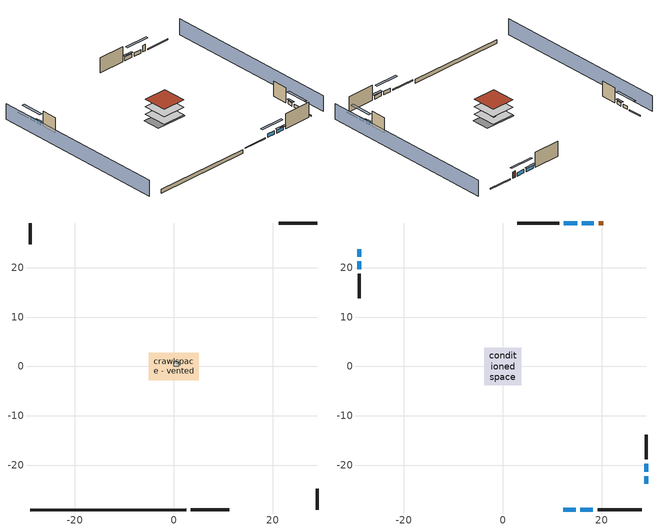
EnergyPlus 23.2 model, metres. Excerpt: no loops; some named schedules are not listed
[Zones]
central ac and furnace airloop ret air zone
 floor adiabatic (AdiabaticConst): 0,0 0,1 1,1 1,0 z0
 wall adiabatic (AdiabaticConst): 0,1 0,0 1,0 1,1 0,1 z0:1
 ceiling adiabatic (AdiabaticConst): 1,0 1,1 0,1 0,0 z1
crawlspace - vented
 floor foundation (Slab1 construction): -5.06,-2.82 -5.06,2.82 5.06,2.82 5.06,-2.82 z-0.91
 wall outside (RimJoist1 construction): 3.45,-29 11.25,-29 z0.3:0.61
 wall outside (RimJoist2 construction): -29,29 -29,24.67 z0.3:0.61
 wall outside (RimJoist3 construction): 29,29 21.2,29 z0.3:0.61
 wall outside (RimJoist4 construction): 29,-29 29,-24.67 z0.3:0.61
 wall foundation (FoundationWall1 construction): -29,-29 2.52,-29 z-0.91:0.3
conditioned space
 floor to crawlspace - vented (Floor1 construction): -3.78,-3.78 -3.78,3.78 3.78,3.78 3.78,-3.78 z0.3
 floor adiabatic (AdiabaticFloorConstruction): -3.78,-3.78 -3.78,3.78 3.78,3.78 3.78,-3.78 z2.74
 wall outside (AdiabaticWallConstruction 1): 20.27,29 19.35,29 z0.3:2.34
 wall outside (AdiabaticWallConstruction): 12.18,-29 14.74,-29 / 15.66,-29 18.22,-29 z0.3:1.46; -29,23.74 -29,22.15 / -29,21.23 -29,19.64 / 29,-23.74 29,-22.15 / 29,-21.23 29,-19.64 z0.3:1.34; 18.43,29 15.94,29 z0.3:1.43; 15.01,29 12.37,29 z0.3:1.49
 wall outside (Wall1 construction): 19.15,-29 28.07,-29 z0.3:5.18
 wall outside (Wall2 construction): -29,18.71 -29,13.76 z0.3:5.18
 wall outside (Wall3 construction): 11.44,29 2.91,29 z0.3:5.18
 wall outside (Wall4 construction): 29,-18.71 29,-13.76 z0.3:5.18
 window (WindowConstruction): 12.18,-29 14.74,-29 z0.3:1.46
 window (WindowConstruction 1): 15.67,-29 18.22,-29 z0.3:1.46
 window (WindowConstruction 2): -29,23.74 -29,22.16 z0.3:1.34
 window (WindowConstruction 3): -29,21.23 -29,19.64 z0.3:1.34
 window (WindowConstruction 4): 18.42,29 15.94,29 z0.3:1.43
 window (WindowConstruction 5): 15.01,29 12.37,29 z0.3:1.49
 window (WindowConstruction 6): 29,-23.74 29,-22.16 z0.3:1.34
 window (WindowConstruction 7): 29,-21.23 29,-19.64 z0.3:1.34
 door (Door): 20.27,29 19.35,29 z0.3:2.34
 ceiling adiabatic (AdiabaticFloorConstruction): 3.78,-3.78 3.78,3.78 -3.78,3.78 -3.78,-3.78 z2.74
 roof outside (Roof1 construction): -3.78,3.78 -3.78,-3.78 3.78,-3.78 3.78,3.78 z5.18
shading: -33.57,29 -33.57,-29 / 33.57,-29 33.57,29 z0:5.18; 17.48,-29 9.43,-29 9.43,-29.61 17.48,-29.61 z4.21; 18.53,-29 15.36,-29 15.36,-29.61 18.53,-29.61 z1.77; -29,19.41 -29,26.49 -29.61,26.49 -29.61,19.41 z4.08; -29,19.34 -29,21.53 -29.61,21.53 -29.61,19.34 z1.65; 13.19,29 21.17,29 21.17,29.61 13.19,29.61 z4.18; 12.07,29 15.31,29 15.31,29.61 12.07,29.61 z1.8; 29,-19.41 29,-26.49 29.61,-26.49 29.61,-19.41 z4.08; 29,-19.34 29,-21.53 29.61,-21.53 29.61,-19.34 z1.65
[Building]
Building 1: Terrain=Suburbs
[Site:Location]
Albuquerque Intl Arpt  Isis_NM_USA: Latitude {deg}=35.04; Longitude {deg}=-106.62; Time Zone {hr}=-7; Elevation {m}=1619
[Site:GroundTemperature:Shallow]
9.43794, 7.63651, 7.49224, 8.34711, 11.779, 15.1948, 18.1562, 20.0321, 20.1915, 18.6657, 15.7799, 12.4688
[Site:WaterMainsTemperature]
Calculation Method=Schedule; Temperature Schedule=mains temperature schedule
[Material] Roughness=Rough; Thermal Absorptance=0.9
Name | Thickness {m} | Conductivity {W/m-K} | Density {kg/m3} | Specific Heat {J/kg-K} | Solar Absorptance | Visible Absorptance
asphalt or fiberglass shingles | 0.00635 | 0.162714 | 1121.4 | 1465.45 | 0.85 | 0.85
concrete 8.0 in. | 0.2032 | 1.803125 | 2242.8 | 837.4 | 0.7 | 0.7
door material | 0.04445 | 0.0612267 | 512.64 | 1214.23 | 0.7 | 0.7
floor covering | 0.0127 | 0.0433444 | 54.468 | 1339.84 | 0.6 | 0.6
floor rigid ins; wall rigid ins | 0.512978 | 0.029427 | 32.04 | 1214.23 | 0.7 | 0.7
floor stud and cavity | 0.1397 | 0.923637 | 92.3553 | 1139.71 | 0.7 | 0.7
floor stud and cavity 1 | 0.1397 | 1.75129 | 37.0049 | 1207.88 | 0.7 | 0.7
furniture material conditioned space 1 | 0.1524 | 0.115458 | 640.8 | 1214.23 | 0.6 | 0.6
gypsum board | 0.0127 | 0.160291 | 801 | 837.4 | 0.6 | 0.6
osb sheathing 0.5 in. | 0.0127 | 0.115458 | 512.64 | 1214.23 | 0.7 | 0.7
osb sheathing 0.75 in. | 0.01905 | 0.115458 | 512.64 | 1214.23 | 0.7 | 0.7
rim joist stud and cavity | 0.0508 | 0.180225 | 50.32683 | 1063.81 | 0.6 | 0.6
roof rigid ins | 0.103632 | 0.029427 | 32.04 | 1214.23 | 0.7 | 0.7
roof stud and cavity | 0.2032 | 0.161866 | 78.34581 | 1123.46 | 0.7 | 0.7
soil 0.5 in. | 0.0127 | 2.4234 | 1842.3 | 418.7 | 0.7 | 0.7
stucco | 0.0254 | 0.649125 | 1281.6 | 879.27 | 0.5 | 0.5
wall stud and cavity | 0.1397 | 0.556315 | 139.0536 | 1170.24 | 0.7 | 0.7
wall stud and cavity 1 | 0.0889 | 0.380278 | 52.3479 | 1209.89 | 0.7 | 0.7
wall stud and cavity 2 | 0.0889 | 0.391764 | 83.0341 | 1211.67 | 0.7 | 0.7
wood siding; wood siding 1 | 0.0254 | 0.102417 | 544.68 | 1172.36 | 0.7 | 0.7
[Material:NoMass]
Adiabatic: Roughness=Rough; Thermal Resistance {m2-K/W}=176.1; Thermal Absorptance=0.9; Solar Absorptance=0.7; Visible Absorptance=0.7
[WindowMaterial:SimpleGlazingSystem]
WindowMaterial: U-Factor {W/m2-K}=2.78222; Solar Heat Gain Coefficient=0.56
[Construction]
AdiabaticConst: Adiabatic
AdiabaticFloorConstruction: floor stud and cavity 1, floor rigid ins, osb sheathing 0.75 in., floor covering
AdiabaticWallConstruction: wood siding, wall rigid ins, wall stud and cavity 1, gypsum board
AdiabaticWallConstruction 1: wood siding 1, wall rigid ins, wall stud and cavity 1, gypsum board
Door: door material
Floor1 construction: floor stud and cavity, osb sheathing 0.75 in., floor covering
FoundationWall1 construction: concrete 8.0 in.
furniture construction conditioned space 1: furniture material conditioned space 1
PartitionWallConstruction: gypsum board, wall stud and cavity 2, gypsum board
RimJoist1 construction; RimJoist2 construction; RimJoist3 construction; RimJoist4 construction: stucco, rim joist stud and cavity
Roof1 construction: asphalt or fiberglass shingles, roof rigid ins, osb sheathing 0.75 in., roof stud and cavity, gypsum board
Slab1 construction: soil 0.5 in.
Wall1 construction; Wall2 construction; Wall3 construction; Wall4 construction: stucco, osb sheathing 0.5 in., wall stud and cavity, gypsum board
WindowConstruction; WindowConstruction 1; WindowConstruction 2; WindowConstruction 3; WindowConstruction 4; WindowConstruction 5; WindowConstruction 6; WindowConstruction 7: WindowMaterial
[Zone] Multiplier=1
Name | Volume {m3} | Part of Total Floor Area
central ac and furnace airloop ret air zone | 1 | No
conditioned space | 278.185 | Yes
crawlspace - vented | 69.5462 | Yes
[Space]
Name | Zone | Space Type | Volume {m3}
central ac and furnace airloop ret air space | central ac and furnace airloop ret air zone | Plenum Space Type
conditioned space 1 | conditioned space |  | 278.185
crawlspace - vented 1 | crawlspace - vented |  | 69.5462
[SpaceList]
Plenum Space Type: central ac and furnace airloop ret air space
[OtherEquipment] Design Level Calculation Method=EquipmentLevel
Name | Fuel Type | Zone or ZoneList or Space or SpaceList | Schedule | Design Level {W} | Fraction Latent | Fraction Radiant | Fraction Lost
central_ac_and_furnace_airloop_0_RetCondToRP equip; central_ac_and_furnace_airloop_0_RetSensLkToRP equip | None | central ac and furnace airloop ret air space | Always On Discrete | 0 | 0 | 0 | 0
central_ac_and_furnace_airloop_0_RetLatLkToRP equip | None | central ac and furnace airloop ret air space | Always On Discrete | 0 | 1 | 0 | 0
central_ac_and_furnace_airloop_0_SupCondToLv equip; central_ac_and_furnace_airloop_0_SupSensLkToCond equip; mech vent house fan sensible load equip | None | conditioned space 1 | Always On Discrete | 0 | 0 | 0 | 0
central_ac_and_furnace_airloop_0_SupLatLkToCond equip; mech vent house fan latent load equip | None | conditioned space 1 | Always On Discrete | 0 | 1 | 0 | 0
cooking range 1 | NaturalGas | conditioned space 1 | cooking_range | 2188.44 | 0.161847 | 0.382892 | 0.2
water heater energy adjustment1 | NaturalGas | conditioned space 1 | Always On Discrete | 0.01 | 0 | 0 | 1
water latent | None | conditioned space 1 | hot_water_fixtures | 288.561 | 1 | 0 | 0
water sensible | None | conditioned space 1 | hot_water_fixtures | -284.389 | 0 | 0.6 | 0
central_ac_and_furnace_airloop_0_RetCondToDZ equip; central_ac_and_furnace_airloop_0_SupCondToDZ equip; central_ac_and_furnace_airloop_0_SupSensLkToDZ equip | None | crawlspace - vented 1 | Always On Discrete | 0 | 0 | 0 | 0
central_ac_and_furnace_airloop_0_SupLatLkToDZ equip | None | crawlspace - vented 1 | Always On Discrete | 0 | 1 | 0 | 0
[SurfaceProperty:IncidentSolarMultiplier] Incident Solar Multiplier=1; Incident Solar Multiplier Schedule=trans schedule winter=0.85 summer=0.7
Window1; Window2; Window3; Window4; Window5; Window6; Window7; Window8
[InternalMass] Zone or ZoneList=conditioned space; Space or SpaceList=conditioned space 1
Name | Construction | Surface Area {m2}
furniture mass conditioned space 1 | furniture construction conditioned space 1 | 45.634
partition wall mass | PartitionWallConstruction | 114.085
[Lights]
interior lighting: Zone or ZoneList or Space or SpaceList=conditioned space 1; Schedule=lighting_interior; Design Level Calculation Method=LightingLevel; Lighting Level {W}=261.039; Return Air Fraction=0; Fraction Radiant=0.6; Fraction Visible=0.2; Fraction Replaceable=1
[People]
occupants: Zone or ZoneList or Space or SpaceList=conditioned space 1; Number of People Schedule=occupants; Number of People Calculation Method=People; Number of People=2; Fraction Radiant=0.314171; Sensible Heat Fraction=0.56303; Activity Level Schedule=occupants activity schedule; Carbon Dioxide Generation Rate {m3/s-W}=3.82e-08; Enable ASHRAE 55 Comfort Warnings=No; Mean Radiant Temperature Calculation Type=ZoneAveraged
[ElectricEquipment] Zone or ZoneList or Space or SpaceList=conditioned space 1; Design Level Calculation Method=EquipmentLevel
Name | Schedule | Design Level {W} | Fraction Latent | Fraction Radiant | Fraction Lost
ceiling fan | ceiling_fan | 21.2494 | 0 | 0.558 | 0
clothes dryer | clothes_dryer | 3151.2 | 0.015 | 0.081 | 0.85
clothes washer | clothes_washer | 516.572 | 0.03 | 0.162 | 0.7
cooking range | cooking_range | 74.6726 | 0.161847 | 0.382892 | 0.2
freezer | freezer schedule | 47.9573 | 0 | 0.6 | 0
fridge | fridge schedule | 61.692 | 0 | 0.6 | 0
mech vent bath fan 0 | mech vent bath fan 0 schedule | 30 | 0 | 0 | 1
mech vent house fan | mech vent house fan schedule | 0 | 0 | 0 | 1
mech vent house fan cfis | mech vent house fan cfis schedule | 0 | 0 | 0 | 0
mech vent range fan 0 | mech vent range fan 0 schedule | 30 | 0 | 0 | 1
misc plug loads | plug_loads_other | 186.2 | 0.021 | 0.558 | 0.049
misc pool pump | misc pool pump schedule | 750.475 | 0 | 0 | 1
whole house fan | Always On Discrete | 0 | 0 | 0 | 1
[ZoneInfiltration:DesignFlowRate] Schedule=Always On Discrete
Name | Zone or ZoneList or Space or SpaceList | Design Flow Rate Calculation Method | Design Flow Rate {m3/s} | Air Changes per Hour {1/hr} | Constant Term Coefficient | Temperature Term Coefficient | Velocity Term Coefficient | Velocity Squared Term Coefficient
infil flow; natural vent flow; whole house fan flow | conditioned space 1 | Flow/Zone | 0
infil|crawlspace - vented 1 | crawlspace - vented 1 | AirChanges/Hour |  | 2.95355 | 1 | 0 | 0 | 0
[ZoneMixing] Schedule=Always On Continuous; Design Flow Rate Calculation Method=Flow/Zone; Design Flow Rate {m3/s}=0
Name | Zone or Space | Source Zone or Space
central_ac_and_furnace_airloop_0_ZoneMixDZToCond mix | conditioned space | crawlspace - vented
central_ac_and_furnace_airloop_0_ZoneMixCondToDZ mix | crawlspace - vented | conditioned space
[SurfaceProperty:ExposedFoundationPerimeter]
Slab1: Exposed Perimeter Calculation Method=TotalExposedPerimeter; Total Exposed Perimeter {m}=31.51632
[AirLoopHVAC:ReturnPlenum]
Air Loop HVAC Return Plenum 1: Zone=central ac and furnace airloop ret air zone
[Foundation:Kiva]
Foundation Kiva 1: Initial Indoor Air Temperature {C}=4.17164; Wall Height Above Grade {m}=0.3048; Wall Depth Below Slab {m}=0.2032
[Foundation:Kiva:Settings]
Soil Conductivity {W/m-K}=2.4234; Soil Density {kg/m3}=1842.3; Soil Specific Heat {J/kg-K}=418.7; Ground Solar Absorptivity=0.9; Ground Thermal Absorptivity=0.9; Ground Surface Roughness {m}=0.03; Far-Field Width {m}=40; Deep-Ground Boundary Condition=ZeroFlux; Deep-Ground Depth {m}=40; Minimum Cell Dimension {m}=0.2; Maximum Cell Growth Coefficient=3; Simulation Timestep=Timestep
[Exterior:Lights]
exterior lighting: Schedule=exterior lighting schedule; Design Level {W}=14.5895
[EnergyManagementSystem:Sensor] Output:Variable or Output:Meter Index Key=crawlspace - vented
Name | Output:Variable or Output:Meter
central_ac_and_furnace_airloop_0_DZ_T_s | Zone Air Temperature
central_ac_and_furnace_airloop_0_DZ_W_s | Zone Mean Air Humidity Ratio
[Schedule:Constant]
Name | Hourly Value
Always On Discrete; mech vent house fan schedule; mech vent house fan cfis schedule; Always On Continuous | 1
occupants activity schedule | 117.228
[Schedule:Week:Daily]
trans schedule winter=0.85 summer=0.7 Week Rule - Jan1-Apr29: trans schedule winter=0.85 summer=0.7 allday1, trans schedule winter=0.85 summer=0.7 allday1, trans schedule winter=0.85 summer=0.7 allday1, trans schedule winter=0.85 summer=0.7 allday1, trans schedule winter=0.85 summer=0.7 allday1, trans schedule winter=0.85 summer=0.7 allday1, trans schedule winter=0.85 summer=0.7 allday1, trans schedule winter=0.85 summer=0.7 default day, trans schedule winter=0.85 summer=0.7 default day, trans schedule winter=0.85 summer=0.7 default day, trans schedule winter=0.85 summer=0.7 default day, trans schedule winter=0.85 summer=0.7 default day
trans schedule winter=0.85 summer=0.7 Week Rule - Apr30-May6: trans schedule winter=0.85 summer=0.7 allday1, trans schedule winter=0.85 summer=0.7 allday121, trans schedule winter=0.85 summer=0.7 allday121, trans schedule winter=0.85 summer=0.7 allday121, trans schedule winter=0.85 summer=0.7 allday121, trans schedule winter=0.85 summer=0.7 allday121, trans schedule winter=0.85 summer=0.7 allday121, trans schedule winter=0.85 summer=0.7 default day, trans schedule winter=0.85 summer=0.7 default day, trans schedule winter=0.85 summer=0.7 default day, trans schedule winter=0.85 summer=0.7 default day, trans schedule winter=0.85 summer=0.7 default day
trans schedule winter=0.85 summer=0.7 Week Rule - May7-Oct28: trans schedule winter=0.85 summer=0.7 allday121, trans schedule winter=0.85 summer=0.7 allday121, trans schedule winter=0.85 summer=0.7 allday121, trans schedule winter=0.85 summer=0.7 allday121, trans schedule winter=0.85 summer=0.7 allday121, trans schedule winter=0.85 summer=0.7 allday121, trans schedule winter=0.85 summer=0.7 allday121, trans schedule winter=0.85 summer=0.7 default day, trans schedule winter=0.85 summer=0.7 default day, trans schedule winter=0.85 summer=0.7 default day, trans schedule winter=0.85 summer=0.7 default day, trans schedule winter=0.85 summer=0.7 default day
trans schedule winter=0.85 summer=0.7 Week Rule - Oct29-Nov4: trans schedule winter=0.85 summer=0.7 allday121, trans schedule winter=0.85 summer=0.7 allday121, trans schedule winter=0.85 summer=0.7 allday121, trans schedule winter=0.85 summer=0.7 allday305, trans schedule winter=0.85 summer=0.7 allday305, trans schedule winter=0.85 summer=0.7 allday305, trans schedule winter=0.85 summer=0.7 allday305, trans schedule winter=0.85 summer=0.7 default day, trans schedule winter=0.85 summer=0.7 default day, trans schedule winter=0.85 summer=0.7 default day, trans schedule winter=0.85 summer=0.7 default day, trans schedule winter=0.85 summer=0.7 default day
trans schedule winter=0.85 summer=0.7 Week Rule - Nov5-Dec31: trans schedule winter=0.85 summer=0.7 allday305, trans schedule winter=0.85 summer=0.7 allday305, trans schedule winter=0.85 summer=0.7 allday305, trans schedule winter=0.85 summer=0.7 allday305, trans schedule winter=0.85 summer=0.7 allday305, trans schedule winter=0.85 summer=0.7 allday305, trans schedule winter=0.85 summer=0.7 allday305, trans schedule winter=0.85 summer=0.7 default day, trans schedule winter=0.85 summer=0.7 default day, trans schedule winter=0.85 summer=0.7 default day, trans schedule winter=0.85 summer=0.7 default day, trans schedule winter=0.85 summer=0.7 default day
freezer schedule Week Rule - Jan1-Jan28: freezer schedule allday1, freezer schedule allday1, freezer schedule allday1, freezer schedule allday1, freezer schedule allday1, freezer schedule allday1, freezer schedule allday1, freezer schedule default day, freezer schedule default day, freezer schedule default day, freezer schedule default day, freezer schedule default day
freezer schedule Week Rule - Jan29-Feb4: freezer schedule allday1, freezer schedule allday1, freezer schedule allday1, freezer schedule allday2, freezer schedule allday2, freezer schedule allday2, freezer schedule allday2, freezer schedule default day, freezer schedule default day, freezer schedule default day, freezer schedule default day, freezer schedule default day
freezer schedule Week Rule - Feb5-Feb25: freezer schedule allday2, freezer schedule allday2, freezer schedule allday2, freezer schedule allday2, freezer schedule allday2, freezer schedule allday2, freezer schedule allday2, freezer schedule default day, freezer schedule default day, freezer schedule default day, freezer schedule default day, freezer schedule default day
freezer schedule Week Rule - Feb26-Mar4: freezer schedule allday2, freezer schedule allday2, freezer schedule allday2, freezer schedule allday3, freezer schedule allday3, freezer schedule allday3, freezer schedule allday3, freezer schedule default day, freezer schedule default day, freezer schedule default day, freezer schedule default day, freezer schedule default day
freezer schedule Week Rule - Mar5-May27: freezer schedule allday3, freezer schedule allday3, freezer schedule allday3, freezer schedule allday3, freezer schedule allday3, freezer schedule allday3, freezer schedule allday3, freezer schedule default day, freezer schedule default day, freezer schedule default day, freezer schedule default day, freezer schedule default day
freezer schedule Week Rule - May28-Jun3: freezer schedule allday3, freezer schedule allday3, freezer schedule allday3, freezer schedule allday3, freezer schedule allday6, freezer schedule allday6, freezer schedule allday6, freezer schedule default day, freezer schedule default day, freezer schedule default day, freezer schedule default day, freezer schedule default day
freezer schedule Week Rule - Jun4-Sep30: freezer schedule allday6, freezer schedule allday6, freezer schedule allday6, freezer schedule allday6, freezer schedule allday6, freezer schedule allday6, freezer schedule allday6, freezer schedule default day, freezer schedule default day, freezer schedule default day, freezer schedule default day, freezer schedule default day
freezer schedule Week Rule - Oct1-Oct28: freezer schedule allday10, freezer schedule allday10, freezer schedule allday10, freezer schedule allday10, freezer schedule allday10, freezer schedule allday10, freezer schedule allday10, freezer schedule default day, freezer schedule default day, freezer schedule default day, freezer schedule default day, freezer schedule default day
freezer schedule Week Rule - Oct29-Nov4: freezer schedule allday10, freezer schedule allday10, freezer schedule allday10, freezer schedule allday11, freezer schedule allday11, freezer schedule allday11, freezer schedule allday11, freezer schedule default day, freezer schedule default day, freezer schedule default day, freezer schedule default day, freezer schedule default day
freezer schedule Week Rule - Nov5-Nov25: freezer schedule allday11, freezer schedule allday11, freezer schedule allday11, freezer schedule allday11, freezer schedule allday11, freezer schedule allday11, freezer schedule allday11, freezer schedule default day, freezer schedule default day, freezer schedule default day, freezer schedule default day, freezer schedule default day
freezer schedule Week Rule - Nov26-Dec2: freezer schedule allday11, freezer schedule allday11, freezer schedule allday11, freezer schedule allday11, freezer schedule allday11, freezer schedule allday12, freezer schedule allday12, freezer schedule default day, freezer schedule default day, freezer schedule default day, freezer schedule default day, freezer schedule default day
freezer schedule Week Rule - Dec3-Dec31: freezer schedule allday12, freezer schedule allday12, freezer schedule allday12, freezer schedule allday12, freezer schedule allday12, freezer schedule allday12, freezer schedule allday12, freezer schedule default day, freezer schedule default day, freezer schedule default day, freezer schedule default day, freezer schedule default day
fridge schedule Week Rule - Jan1-Jan28: fridge schedule allday1, fridge schedule allday1, fridge schedule allday1, fridge schedule allday1, fridge schedule allday1, fridge schedule allday1, fridge schedule allday1, fridge schedule default day, fridge schedule default day, fridge schedule default day, fridge schedule default day, fridge schedule default day
fridge schedule Week Rule - Jan29-Feb4: fridge schedule allday1, fridge schedule allday1, fridge schedule allday1, fridge schedule allday2, fridge schedule allday2, fridge schedule allday2, fridge schedule allday2, fridge schedule default day, fridge schedule default day, fridge schedule default day, fridge schedule default day, fridge schedule default day
fridge schedule Week Rule - Feb5-Feb25: fridge schedule allday2, fridge schedule allday2, fridge schedule allday2, fridge schedule allday2, fridge schedule allday2, fridge schedule allday2, fridge schedule allday2, fridge schedule default day, fridge schedule default day, fridge schedule default day, fridge schedule default day, fridge schedule default day
fridge schedule Week Rule - Feb26-Mar4: fridge schedule allday2, fridge schedule allday2, fridge schedule allday2, fridge schedule allday3, fridge schedule allday3, fridge schedule allday3, fridge schedule allday3, fridge schedule default day, fridge schedule default day, fridge schedule default day, fridge schedule default day, fridge schedule default day
fridge schedule Week Rule - Mar5-May27: fridge schedule allday3, fridge schedule allday3, fridge schedule allday3, fridge schedule allday3, fridge schedule allday3, fridge schedule allday3, fridge schedule allday3, fridge schedule default day, fridge schedule default day, fridge schedule default day, fridge schedule default day, fridge schedule default day
fridge schedule Week Rule - May28-Jun3: fridge schedule allday3, fridge schedule allday3, fridge schedule allday3, fridge schedule allday3, fridge schedule allday6, fridge schedule allday6, fridge schedule allday6, fridge schedule default day, fridge schedule default day, fridge schedule default day, fridge schedule default day, fridge schedule default day
fridge schedule Week Rule - Jun4-Sep30: fridge schedule allday6, fridge schedule allday6, fridge schedule allday6, fridge schedule allday6, fridge schedule allday6, fridge schedule allday6, fridge schedule allday6, fridge schedule default day, fridge schedule default day, fridge schedule default day, fridge schedule default day, fridge schedule default day
fridge schedule Week Rule - Oct1-Oct28: fridge schedule allday10, fridge schedule allday10, fridge schedule allday10, fridge schedule allday10, fridge schedule allday10, fridge schedule allday10, fridge schedule allday10, fridge schedule default day, fridge schedule default day, fridge schedule default day, fridge schedule default day, fridge schedule default day
fridge schedule Week Rule - Oct29-Nov4: fridge schedule allday10, fridge schedule allday10, fridge schedule allday10, fridge schedule allday11, fridge schedule allday11, fridge schedule allday11, fridge schedule allday11, fridge schedule default day, fridge schedule default day, fridge schedule default day, fridge schedule default day, fridge schedule default day
fridge schedule Week Rule - Nov5-Nov25: fridge schedule allday11, fridge schedule allday11, fridge schedule allday11, fridge schedule allday11, fridge schedule allday11, fridge schedule allday11, fridge schedule allday11, fridge schedule default day, fridge schedule default day, fridge schedule default day, fridge schedule default day, fridge schedule default day
fridge schedule Week Rule - Nov26-Dec2: fridge schedule allday11, fridge schedule allday11, fridge schedule allday11, fridge schedule allday11, fridge schedule allday11, fridge schedule allday12, fridge schedule allday12, fridge schedule default day, fridge schedule default day, fridge schedule default day, fridge schedule default day, fridge schedule default day
fridge schedule Week Rule - Dec3-Dec31: fridge schedule allday12, fridge schedule allday12, fridge schedule allday12, fridge schedule allday12, fridge schedule allday12, fridge schedule allday12, fridge schedule allday12, fridge schedule default day, fridge schedule default day, fridge schedule default day, fridge schedule default day, fridge schedule default day
mech vent bath fan 0 schedule Week Rule - Jan1-Dec31: mech vent bath fan 0 schedule allday1, mech vent bath fan 0 schedule allday1, mech vent bath fan 0 schedule allday1, mech vent bath fan 0 schedule allday1, mech vent bath fan 0 schedule allday1, mech vent bath fan 0 schedule allday1, mech vent bath fan 0 schedule allday1, mech vent bath fan 0 schedule default day, mech vent bath fan 0 schedule default day, mech vent bath fan 0 schedule default day, mech vent bath fan 0 schedule default day, mech vent bath fan 0 schedule default day
mech vent range fan 0 schedule Week Rule - Jan1-Dec31: mech vent range fan 0 schedule allday1, mech vent range fan 0 schedule allday1, mech vent range fan 0 schedule allday1, mech vent range fan 0 schedule allday1, mech vent range fan 0 schedule allday1, mech vent range fan 0 schedule allday1, mech vent range fan 0 schedule allday1, mech vent range fan 0 schedule default day, mech vent range fan 0 schedule default day, mech vent range fan 0 schedule default day, mech vent range fan 0 schedule default day, mech vent range fan 0 schedule default day
misc pool pump schedule Week Rule - Jan1-Jan28: misc pool pump schedule allday1, misc pool pump schedule allday1, misc pool pump schedule allday1, misc pool pump schedule allday1, misc pool pump schedule allday1, misc pool pump schedule allday1, misc pool pump schedule allday1, misc pool pump schedule default day, misc pool pump schedule default day, misc pool pump schedule default day, misc pool pump schedule default day, misc pool pump schedule default day
misc pool pump schedule Week Rule - Jan29-Feb4: misc pool pump schedule allday1, misc pool pump schedule allday1, misc pool pump schedule allday1, misc pool pump schedule allday2, misc pool pump schedule allday2, misc pool pump schedule allday2, misc pool pump schedule allday2, misc pool pump schedule default day, misc pool pump schedule default day, misc pool pump schedule default day, misc pool pump schedule default day, misc pool pump schedule default day
misc pool pump schedule Week Rule - Feb5-Feb25: misc pool pump schedule allday2, misc pool pump schedule allday2, misc pool pump schedule allday2, misc pool pump schedule allday2, misc pool pump schedule allday2, misc pool pump schedule allday2, misc pool pump schedule allday2, misc pool pump schedule default day, misc pool pump schedule default day, misc pool pump schedule default day, misc pool pump schedule default day, misc pool pump schedule default day
misc pool pump schedule Week Rule - Feb26-Mar4: misc pool pump schedule allday2, misc pool pump schedule allday2, misc pool pump schedule allday2, misc pool pump schedule allday3, misc pool pump schedule allday3, misc pool pump schedule allday3, misc pool pump schedule allday3, misc pool pump schedule default day, misc pool pump schedule default day, misc pool pump schedule default day, misc pool pump schedule default day, misc pool pump schedule default day
misc pool pump schedule Week Rule - Mar5-Mar25: misc pool pump schedule allday3, misc pool pump schedule allday3, misc pool pump schedule allday3, misc pool pump schedule allday3, misc pool pump schedule allday3, misc pool pump schedule allday3, misc pool pump schedule allday3, misc pool pump schedule default day, misc pool pump schedule default day, misc pool pump schedule default day, misc pool pump schedule default day, misc pool pump schedule default day
misc pool pump schedule Week Rule - Mar26-Apr1: misc pool pump schedule allday3, misc pool pump schedule allday3, misc pool pump schedule allday3, misc pool pump schedule allday3, misc pool pump schedule allday3, misc pool pump schedule allday3, misc pool pump schedule allday4, misc pool pump schedule default day, misc pool pump schedule default day, misc pool pump schedule default day, misc pool pump schedule default day, misc pool pump schedule default day
misc pool pump schedule Week Rule - Apr2-Apr29: misc pool pump schedule allday4, misc pool pump schedule allday4, misc pool pump schedule allday4, misc pool pump schedule allday4, misc pool pump schedule allday4, misc pool pump schedule allday4, misc pool pump schedule allday4, misc pool pump schedule default day, misc pool pump schedule default day, misc pool pump schedule default day, misc pool pump schedule default day, misc pool pump schedule default day
misc pool pump schedule Week Rule - Apr30-May6: misc pool pump schedule allday4, misc pool pump schedule allday5, misc pool pump schedule allday5, misc pool pump schedule allday5, misc pool pump schedule allday5, misc pool pump schedule allday5, misc pool pump schedule allday5, misc pool pump schedule default day, misc pool pump schedule default day, misc pool pump schedule default day, misc pool pump schedule default day, misc pool pump schedule default day
misc pool pump schedule Week Rule - May7-May27: misc pool pump schedule allday5, misc pool pump schedule allday5, misc pool pump schedule allday5, misc pool pump schedule allday5, misc pool pump schedule allday5, misc pool pump schedule allday5, misc pool pump schedule allday5, misc pool pump schedule default day, misc pool pump schedule default day, misc pool pump schedule default day, misc pool pump schedule default day, misc pool pump schedule default day
misc pool pump schedule Week Rule - May28-Jun3: misc pool pump schedule allday5, misc pool pump schedule allday5, misc pool pump schedule allday5, misc pool pump schedule allday5, misc pool pump schedule allday6, misc pool pump schedule allday6, misc pool pump schedule allday6, misc pool pump schedule default day, misc pool pump schedule default day, misc pool pump schedule default day, misc pool pump schedule default day, misc pool pump schedule default day
misc pool pump schedule Week Rule - Jun4-Jun24: misc pool pump schedule allday6, misc pool pump schedule allday6, misc pool pump schedule allday6, misc pool pump schedule allday6, misc pool pump schedule allday6, misc pool pump schedule allday6, misc pool pump schedule allday6, misc pool pump schedule default day, misc pool pump schedule default day, misc pool pump schedule default day, misc pool pump schedule default day, misc pool pump schedule default day
misc pool pump schedule Week Rule - Jun25-Jul1: misc pool pump schedule allday6, misc pool pump schedule allday6, misc pool pump schedule allday6, misc pool pump schedule allday6, misc pool pump schedule allday6, misc pool pump schedule allday6, misc pool pump schedule allday7, misc pool pump schedule default day, misc pool pump schedule default day, misc pool pump schedule default day, misc pool pump schedule default day, misc pool pump schedule default day
misc pool pump schedule Week Rule - Jul2-Aug26: misc pool pump schedule allday7, misc pool pump schedule allday7, misc pool pump schedule allday7, misc pool pump schedule allday7, misc pool pump schedule allday7, misc pool pump schedule allday7, misc pool pump schedule allday7, misc pool pump schedule default day, misc pool pump schedule default day, misc pool pump schedule default day, misc pool pump schedule default day, misc pool pump schedule default day
misc pool pump schedule Week Rule - Aug27-Sep2: misc pool pump schedule allday7, misc pool pump schedule allday7, misc pool pump schedule allday7, misc pool pump schedule allday7, misc pool pump schedule allday7, misc pool pump schedule allday9, misc pool pump schedule allday9, misc pool pump schedule default day, misc pool pump schedule default day, misc pool pump schedule default day, misc pool pump schedule default day, misc pool pump schedule default day
misc pool pump schedule Week Rule - Sep3-Sep30: misc pool pump schedule allday9, misc pool pump schedule allday9, misc pool pump schedule allday9, misc pool pump schedule allday9, misc pool pump schedule allday9, misc pool pump schedule allday9, misc pool pump schedule allday9, misc pool pump schedule default day, misc pool pump schedule default day, misc pool pump schedule default day, misc pool pump schedule default day, misc pool pump schedule default day
[Schedule:Year]
trans schedule winter=0.85 summer=0.7: trans schedule winter=0.85 summer=0.7 Week Rule - Jan1-Apr29, 1, 1, 4, 29, trans schedule winter=0.85 summer=0.7 Week Rule - Apr30-May6, 4, 30, 5, 6, trans schedule winter=0.85 summer=0.7 Week Rule - May7-Oct28, 5, 7, 10, 28, trans schedule winter=0.85 summer=0.7 Week Rule - Oct29-Nov4, 10, 29, 11, 4, trans schedule winter=0.85 summer=0.7 Week Rule - Nov5-Dec31, 11, 5, 12, 31
freezer schedule: freezer schedule Week Rule - Jan1-Jan28, 1, 1, 1, 28, freezer schedule Week Rule - Jan29-Feb4, 1, 29, 2, 4, freezer schedule Week Rule - Feb5-Feb25, 2, 5, 2, 25, freezer schedule Week Rule - Feb26-Mar4, 2, 26, 3, 4, freezer schedule Week Rule - Mar5-May27, 3, 5, 5, 27, freezer schedule Week Rule - May28-Jun3, 5, 28, 6, 3, freezer schedule Week Rule - Jun4-Sep30, 6, 4, 9, 30, freezer schedule Week Rule - Oct1-Oct28, 10, 1, 10, 28, freezer schedule Week Rule - Oct29-Nov4, 10, 29, 11, 4, freezer schedule Week Rule - Nov5-Nov25, 11, 5, 11, 25, freezer schedule Week Rule - Nov26-Dec2, 11, 26, 12, 2, freezer schedule Week Rule - Dec3-Dec31, 12, 3, 12, 31
fridge schedule: fridge schedule Week Rule - Jan1-Jan28, 1, 1, 1, 28, fridge schedule Week Rule - Jan29-Feb4, 1, 29, 2, 4, fridge schedule Week Rule - Feb5-Feb25, 2, 5, 2, 25, fridge schedule Week Rule - Feb26-Mar4, 2, 26, 3, 4, fridge schedule Week Rule - Mar5-May27, 3, 5, 5, 27, fridge schedule Week Rule - May28-Jun3, 5, 28, 6, 3, fridge schedule Week Rule - Jun4-Sep30, 6, 4, 9, 30, fridge schedule Week Rule - Oct1-Oct28, 10, 1, 10, 28, fridge schedule Week Rule - Oct29-Nov4, 10, 29, 11, 4, fridge schedule Week Rule - Nov5-Nov25, 11, 5, 11, 25, fridge schedule Week Rule - Nov26-Dec2, 11, 26, 12, 2, fridge schedule Week Rule - Dec3-Dec31, 12, 3, 12, 31
mech vent bath fan 0 schedule: mech vent bath fan 0 schedule Week Rule - Jan1-Dec31, 1, 1, 12, 31
mech vent range fan 0 schedule: mech vent range fan 0 schedule Week Rule - Jan1-Dec31, 1, 1, 12, 31
misc pool pump schedule: misc pool pump schedule Week Rule - Jan1-Jan28, 1, 1, 1, 28, misc pool pump schedule Week Rule - Jan29-Feb4, 1, 29, 2, 4, misc pool pump schedule Week Rule - Feb5-Feb25, 2, 5, 2, 25, misc pool pump schedule Week Rule - Feb26-Mar4, 2, 26, 3, 4, misc pool pump schedule Week Rule - Mar5-Mar25, 3, 5, 3, 25, misc pool pump schedule Week Rule - Mar26-Apr1, 3, 26, 4, 1, misc pool pump schedule Week Rule - Apr2-Apr29, 4, 2, 4, 29, misc pool pump schedule Week Rule - Apr30-May6, 4, 30, 5, 6, misc pool pump schedule Week Rule - May7-May27, 5, 7, 5, 27, misc pool pump schedule Week Rule - May28-Jun3, 5, 28, 6, 3, misc pool pump schedule Week Rule - Jun4-Jun24, 6, 4, 6, 24, misc pool pump schedule Week Rule - Jun25-Jul1, 6, 25, 7, 1, misc pool pump schedule Week Rule - Jul2-Aug26, 7, 2, 8, 26, misc pool pump schedule Week Rule - Aug27-Sep2, 8, 27, 9, 2, misc pool pump schedule Week Rule - Sep3-Sep30, 9, 3, 9, 30, misc pool pump schedule Week Rule - Oct1-Oct28, 10, 1, 10, 28, misc pool pump schedule Week Rule - Oct29-Nov4, 10, 29, 11, 4, misc pool pump schedule Week Rule - Nov5-Nov25, 11, 5, 11, 25, misc pool pump schedule Week Rule - Nov26-Dec2, 11, 26, 12, 2, misc pool pump schedule Week Rule - Dec3-Dec31, 12, 3, 12, 31
exterior lighting schedule: exterior lighting schedule Week Rule - Jan1-Jan28, 1, 1, 1, 28, exterior lighting schedule Week Rule - Jan29-Feb4, 1, 29, 2, 4, exterior lighting schedule Week Rule - Feb5-Feb25, 2, 5, 2, 25, exterior lighting schedule Week Rule - Feb26-Mar4, 2, 26, 3, 4, exterior lighting schedule Week Rule - Mar5-Mar25, 3, 5, 3, 25, exterior lighting schedule Week Rule - Mar26-Apr1, 3, 26, 4, 1, exterior lighting schedule Week Rule - Apr2-Apr29, 4, 2, 4, 29, exterior lighting schedule Week Rule - Apr30-May6, 4, 30, 5, 6, exterior lighting schedule Week Rule - May7-May27, 5, 7, 5, 27, exterior lighting schedule Week Rule - May28-Jun3, 5, 28, 6, 3, exterior lighting schedule Week Rule - Jun4-Jun24, 6, 4, 6, 24, exterior lighting schedule Week Rule - Jun25-Jul1, 6, 25, 7, 1, exterior lighting schedule Week Rule - Jul2-Aug26, 7, 2, 8, 26, exterior lighting schedule Week Rule - Aug27-Sep2, 8, 27, 9, 2, exterior lighting schedule Week Rule - Sep3-Sep30, 9, 3, 9, 30, exterior lighting schedule Week Rule - Oct1-Oct28, 10, 1, 10, 28, exterior lighting schedule Week Rule - Oct29-Nov4, 10, 29, 11, 4, exterior lighting schedule Week Rule - Nov5-Nov25, 11, 5, 11, 25, exterior lighting schedule Week Rule - Nov26-Dec2, 11, 26, 12, 2, exterior lighting schedule Week Rule - Dec3-Dec31, 12, 3, 12, 31
[Schedule:File] File=in.schedules.csv; Rows to Skip at Top=1; Number of Hours of Data=8760; Column Separator=Comma; Interpolate to Timestep=No; Minutes per Item=15; Adjust Schedule for Daylight Savings=Yes
Name | Column Number
lighting_interior | 2
occupants | 1
ceiling_fan | 8
clothes_dryer | 7
clothes_washer | 6
cooking_range | 4
plug_loads_other | 9
hot_water_fixtures | 13
[Schedule:Compact]
mains temperature schedule: Through: 01/01, For: AllDays, Until: 24:00, 11.9878, Through: 01/02, For: AllDays, Until: 24:00, 11.9261, Through: 01/03, For: AllDays, Until: 24:00, 11.8661, Through: 01/04, For: AllDays, Until: 24:00, 11.8072, Through: 01/05, For: AllDays, Until: 24:00, 11.75, Through: 01/06, For: AllDays, Until: 24:00, 11.6944, Through: 01/07, For: AllDays, Until: 24:00, 11.6406, Through: 01/08, For: AllDays, Until: 24:00, 11.5878, Through: 01/09, For: AllDays, Until: 24:00, 11.5372, Through: 01/10, For: AllDays, Until: 24:00, 11.4878, Through: 01/11, For: AllDays, Until: 24:00, 11.4406, Through: 01/12, For: AllDays, Until: 24:00, 11.3944, Through: 01/13, For: AllDays, Until: 24:00, 11.35, Through: 01/14, For: AllDays, Until: 24:00, 11.3078, Through: 01/15, For: AllDays, Until: 24:00, 11.2667, Through: 01/16, For: AllDays, Until: 24:00, 11.2272, Through: 01/17, For: AllDays, Until: 24:00, 11.19, Through: 01/18, For: AllDays, Until: 24:00, 11.1539, Through: 01/19, For: AllDays, Until: 24:00, 11.12, Through: 01/20, For: AllDays, Until: 24:00, 11.0878, Through: 01/21, For: AllDays, Until: 24:00, 11.0572, Through: 01/22, For: AllDays, Until: 24:00, 11.0283, Through: 01/23, For: AllDays, Until: 24:00, 11.0017, Through: 01/24, For: AllDays, Until: 24:00, 10.9761, Through: 01/25, For: AllDays, Until: 24:00, 10.9528, Through: 01/26, For: AllDays, Until: 24:00, 10.9311, Through: 01/27, For: AllDays, Until: 24:00, 10.9111, Through: 01/28, For: AllDays, Until: 24:00, 10.8933, Through: 01/29, For: AllDays, Until: 24:00, 10.8772, Through: 01/30, For: AllDays, Until: 24:00, 10.8628, Through: 01/31, For: AllDays, Until: 24:00, 10.85, Through: 02/01, For: AllDays, Until: 24:00, 10.8389, Through: 02/02, For: AllDays, Until: 24:00, 10.83, Through: 02/03, For: AllDays, Until: 24:00, 10.8233, Through: 02/04, For: AllDays, Until: 24:00, 10.8178, Through: 02/05, For: AllDays, Until: 24:00, 10.8144, Through: 02/06, For: AllDays, Until: 24:00, 10.8128, Through: 02/07, For: AllDays, Until: 24:00, 10.8128, Through: 02/08, For: AllDays, Until: 24:00, 10.815, Through: 02/09, For: AllDays, Until: 24:00, 10.8189, Through: 02/10, For: AllDays, Until: 24:00, 10.8244, Through: 02/11, For: AllDays, Until: 24:00, 10.8322, Through: 02/12, For: AllDays, Until: 24:00, 10.8417, Through: 02/13, For: AllDays, Until: 24:00, 10.8528, Through: 02/14, For: AllDays, Until: 24:00, 10.8656, Through: 02/15, For: AllDays, Until: 24:00, 10.8806, Through: 02/16, For: AllDays, Until: 24:00, 10.8972, Through: 02/17, For: AllDays, Until: 24:00, 10.9156, Through: 02/18, For: AllDays, Until: 24:00, 10.9361, Through: 02/19, For: AllDays, Until: 24:00, 10.9583, Through: 02/20, For: AllDays, Until: 24:00, 10.9817, Through: 02/21, For: AllDays, Until: 24:00, 11.0078, Through: 02/22, For: AllDays, Until: 24:00, 11.035, Through: 02/23, For: AllDays, Until: 24:00, 11.0644, Through: 02/24, For: AllDays, Until: 24:00, 11.095, Through: 02/25, For: AllDays, Until: 24:00, 11.1278, Through: 02/26, For: AllDays, Until: 24:00, 11.1622, Through: 02/27, For: AllDays, Until: 24:00, 11.1983, Through: 02/28, For: AllDays, Until: 24:00, 11.2367, Through: 03/01, For: AllDays, Until: 24:00, 11.2761, Through: 03/02, For: AllDays, Until: 24:00, 11.3172, Through: 03/03, For: AllDays, Until: 24:00, 11.3606, Through: 03/04, For: AllDays, Until: 24:00, 11.405, Through: 03/05, For: AllDays, Until: 24:00, 11.4511, Through: 03/06, For: AllDays, Until: 24:00, 11.4994, Through: 03/07, For: AllDays, Until: 24:00, 11.5489, Through: 03/08, For: AllDays, Until: 24:00, 11.6, Through: 03/09, For: AllDays, Until: 24:00, 11.6528, Through: 03/10, For: AllDays, Until: 24:00, 11.7072, Through: 03/11, For: AllDays, Until: 24:00, 11.7633, Through: 03/12, For: AllDays, Until: 24:00, 11.8211, Through: 03/13, For: AllDays, Until: 24:00, 11.88, Through: 03/14, For: AllDays, Until: 24:00, 11.9406, Through: 03/15, For: AllDays, Until: 24:00, 12.0028, Through: 03/16, For: AllDays, Until: 24:00, 12.0661, Through: 03/17, For: AllDays, Until: 24:00, 12.1311, Through: 03/18, For: AllDays, Until: 24:00, 12.1978, Through: 03/19, For: AllDays, Until: 24:00, 12.2656, Through: 03/20, For: AllDays, Until: 24:00, 12.335, Through: 03/21, For: AllDays, Until: 24:00, 12.4056, Through: 03/22, For: AllDays, Until: 24:00, 12.4778, Through: 03/23, For: AllDays, Until: 24:00, 12.5511, Through: 03/24, For: AllDays, Until: 24:00, 12.6256, Through: 03/25, For: AllDays, Until: 24:00, 12.7017, Through: 03/26, For: AllDays, Until: 24:00, 12.7789, Through: 03/27, For: AllDays, Until: 24:00, 12.8578, Through: 03/28, For: AllDays, Until: 24:00, 12.9372, Through: 03/29, For: AllDays, Until: 24:00, 13.0183, Through: 03/30, For: AllDays, Until: 24:00, 13.1006, Through: 03/31, For: AllDays, Until: 24:00, 13.1839, Through: 04/01, For: AllDays, Until: 24:00, 13.2683, Through: 04/02, For: AllDays, Until: 24:00, 13.3539, Through: 04/03, For: AllDays, Until: 24:00, 13.4406, Through: 04/04, For: AllDays, Until: 24:00, 13.5283, Through: 04/05, For: AllDays, Until: 24:00, 13.6172, Through: 04/06, For: AllDays, Until: 24:00, 13.7067, Through: 04/07, For: AllDays, Until: 24:00, 13.7972, Through: 04/08, For: AllDays, Until: 24:00, 13.8889, Through: 04/09, For: AllDays, Until: 24:00, 13.9817, Through: 04/10, For: AllDays, Until: 24:00, 14.075, Through: 04/11, For: AllDays, Until: 24:00, 14.1694, Through: 04/12, For: AllDays, Until: 24:00, 14.265, Through: 04/13, For: AllDays, Until: 24:00, 14.3606, Through: 04/14, For: AllDays, Until: 24:00, 14.4578, Through: 04/15, For: AllDays, Until: 24:00, 14.555, Through: 04/16, For: AllDays, Until: 24:00, 14.6533, Through: 04/17, For: AllDays, Until: 24:00, 14.7522, Through: 04/18, For: AllDays, Until: 24:00, 14.8522, Through: 04/19, For: AllDays, Until: 24:00, 14.9522, Through: 04/20, For: AllDays, Until: 24:00, 15.0533, Through: 04/21, For: AllDays, Until: 24:00, 15.1544, Through: 04/22, For: AllDays, Until: 24:00, 15.2567, Through: 04/23, For: AllDays, Until: 24:00, 15.3594, Through: 04/24, For: AllDays, Until: 24:00, 15.4622, Through: 04/25, For: AllDays, Until: 24:00, 15.5656, Through: 04/26, For: AllDays, Until: 24:00, 15.6694, Through: 04/27, For: AllDays, Until: 24:00, 15.7739, Through: 04/28, For: AllDays, Until: 24:00, 15.8783, Through: 04/29, For: AllDays, Until: 24:00, 15.9833, Through: 04/30, For: AllDays, Until: 24:00, 16.0889, Through: 05/01, For: AllDays, Until: 24:00, 16.1944, Through: 05/02, For: AllDays, Until: 24:00, 16.3006, Through: 05/03, For: AllDays, Until: 24:00, 16.4061, Through: 05/04, For: AllDays, Until: 24:00, 16.5128, Through: 05/05, For: AllDays, Until: 24:00, 16.6189, Through: 05/06, For: AllDays, Until: 24:00, 16.7256, Through: 05/07, For: AllDays, Until: 24:00, 16.8322, Through: 05/08, For: AllDays, Until: 24:00, 16.9383, Through: 05/09, For: AllDays, Until: 24:00, 17.045, Through: 05/10, For: AllDays, Until: 24:00, 17.1517, Through: 05/11, For: AllDays, Until: 24:00, 17.2583, Through: 05/12, For: AllDays, Until: 24:00, 17.365, Through: 05/13, For: AllDays, Until: 24:00, 17.4711, Through: 05/14, For: AllDays, Until: 24:00, 17.5778, Through: 05/15, For: AllDays, Until: 24:00, 17.6839, Through: 05/16, For: AllDays, Until: 24:00, 17.7894, Through: 05/17, For: AllDays, Until: 24:00, 17.895, Through: 05/18, For: AllDays, Until: 24:00, 18.0006, Through: 05/19, For: AllDays, Until: 24:00, 18.1056, Through: 05/20, For: AllDays, Until: 24:00, 18.2106, Through: 05/21, For: AllDays, Until: 24:00, 18.315, Through: 05/22, For: AllDays, Until: 24:00, 18.4189, Through: 05/23, For: AllDays, Until: 24:00, 18.5228, Through: 05/24, For: AllDays, Until: 24:00, 18.6256, Through: 05/25, For: AllDays, Until: 24:00, 18.7283, Through: 05/26, For: AllDays, Until: 24:00, 18.8306, Through: 05/27, For: AllDays, Until: 24:00, 18.9322, Through: 05/28, For: AllDays, Until: 24:00, 19.0333, Through: 05/29, For: AllDays, Until: 24:00, 19.1339, Through: 05/30, For: AllDays, Until: 24:00, 19.2339, Through: 05/31, For: AllDays, Until: 24:00, 19.3328, Through: 06/01, For: AllDays, Until: 24:00, 19.4317, Through: 06/02, For: AllDays, Until: 24:00, 19.5294, Through: 06/03, For: AllDays, Until: 24:00, 19.6261, Through: 06/04, For: AllDays, Until: 24:00, 19.7228, Through: 06/05, For: AllDays, Until: 24:00, 19.8178, Through: 06/06, For: AllDays, Until: 24:00, 19.9128, Through: 06/07, For: AllDays, Until: 24:00, 20.0067, Through: 06/08, For: AllDays, Until: 24:00, 20.0994, Through: 06/09, For: AllDays, Until: 24:00, 20.1911, Through: 06/10, For: AllDays, Until: 24:00, 20.2822, Through: 06/11, For: AllDays, Until: 24:00, 20.3722, Through: 06/12, For: AllDays, Until: 24:00, 20.4617, Through: 06/13, For: AllDays, Until: 24:00, 20.5494, Through: 06/14, For: AllDays, Until: 24:00, 20.6367, Through: 06/15, For: AllDays, Until: 24:00, 20.7222, Through: 06/16, For: AllDays, Until: 24:00, 20.8072, Through: 06/17, For: AllDays, Until: 24:00, 20.8911, Through: 06/18, For: AllDays, Until: 24:00, 20.9733, Through: 06/19, For: AllDays, Until: 24:00, 21.055, Through: 06/20, For: AllDays, Until: 24:00, 21.135, Through: 06/21, For: AllDays, Until: 24:00, 21.2139, Through: 06/22, For: AllDays, Until: 24:00, 21.2917, Through: 06/23, For: AllDays, Until: 24:00, 21.3678, Through: 06/24, For: AllDays, Until: 24:00, 21.4433, Through: 06/25, For: AllDays, Until: 24:00, 21.5172, Through: 06/26, For: AllDays, Until: 24:00, 21.5894, Through: 06/27, For: AllDays, Until: 24:00, 21.6606, Through: 06/28, For: AllDays, Until: 24:00, 21.7306, Through: 06/29, For: AllDays, Until: 24:00, 21.7989, Through: 06/30, For: AllDays, Until: 24:00, 21.8656, Through: 07/01, For: AllDays, Until: 24:00, 21.9311, Through: 07/02, For: AllDays, Until: 24:00, 21.995, Through: 07/03, For: AllDays, Until: 24:00, 22.0578, Through: 07/04, For: AllDays, Until: 24:00, 22.1189, Through: 07/05, For: AllDays, Until: 24:00, 22.1783, Through: 07/06, For: AllDays, Until: 24:00, 22.2367, Through: 07/07, For: AllDays, Until: 24:00, 22.2928, Through: 07/08, For: AllDays, Until: 24:00, 22.3478, Through: 07/09, For: AllDays, Until: 24:00, 22.4011, Through: 07/10, For: AllDays, Until: 24:00, 22.4528, Through: 07/11, For: AllDays, Until: 24:00, 22.5033, Through: 07/12, For: AllDays, Until: 24:00, 22.5517, Through: 07/13, For: AllDays, Until: 24:00, 22.5983, Through: 07/14, For: AllDays, Until: 24:00, 22.6439, Through: 07/15, For: AllDays, Until: 24:00, 22.6872, Through: 07/16, For: AllDays, Until: 24:00, 22.7289, Through: 07/17, For: AllDays, Until: 24:00, 22.7694, Through: 07/18, For: AllDays, Until: 24:00, 22.8078, Through: 07/19, For: AllDays, Until: 24:00, 22.8444, Through: 07/20, For: AllDays, Until: 24:00, 22.8794, Through: 07/21, For: AllDays, Until: 24:00, 22.9128, Through: 07/22, For: AllDays, Until: 24:00, 22.9444, Through: 07/23, For: AllDays, Until: 24:00, 22.9739, Through: 07/24, For: AllDays, Until: 24:00, 23.0022, Through: 07/25, For: AllDays, Until: 24:00, 23.0283, Through: 07/26, For: AllDays, Until: 24:00, 23.0528, Through: 07/27, For: AllDays, Until: 24:00, 23.0756, Through: 07/28, For: AllDays, Until: 24:00, 23.0961, Through: 07/29, For: AllDays, Until: 24:00, 23.115, Through: 07/30, For: AllDays, Until: 24:00, 23.1322, Through: 07/31, For: AllDays, Until: 24:00, 23.1478, Through: 08/01, For: AllDays, Until: 24:00, 23.1617, Through: 08/02, For: AllDays, Until: 24:00, 23.1733, Through: 08/03, For: AllDays, Until: 24:00, 23.1833, Through: 08/04, For: AllDays, Until: 24:00, 23.1917, Through: 08/05, For: AllDays, Until: 24:00, 23.1978, Through: 08/06, For: AllDays, Until: 24:00, 23.2022, Through: 08/07, For: AllDays, Until: 24:00, 23.205, Through: 08/08, For: AllDays, Until: 24:00, 23.2056, Through: 08/09, For: AllDays, Until: 24:00, 23.2044, Through: 08/10, For: AllDays, Until: 24:00, 23.2017, Through: 08/11, For: AllDays, Until: 24:00, 23.1972, Through: 08/12, For: AllDays, Until: 24:00, 23.1906, Through: 08/13, For: AllDays, Until: 24:00, 23.1822, Through: 08/14, For: AllDays, Until: 24:00, 23.1722, Through: 08/15, For: AllDays, Until: 24:00, 23.16, Through: 08/16, For: AllDays, Until: 24:00, 23.1461, Through: 08/17, For: AllDays, Until: 24:00, 23.1306, Through: 08/18, For: AllDays, Until: 24:00, 23.1128, Through: 08/19, For: AllDays, Until: 24:00, 23.0939, Through: 08/20, For: AllDays, Until: 24:00, 23.0728, Through: 08/21, For: AllDays, Until: 24:00, 23.05, Through: 08/22, For: AllDays, Until: 24:00, 23.025, Through: 08/23, For: AllDays, Until: 24:00, 22.9989, Through: 08/24, For: AllDays, Until: 24:00, 22.9706, Through: 08/25, For: AllDays, Until: 24:00, 22.9406, Through: 08/26, For: AllDays, Until: 24:00, 22.9089, Through: 08/27, For: AllDays, Until: 24:00, 22.8756, Through: 08/28, For: AllDays, Until: 24:00, 22.84, Through: 08/29, For: AllDays, Until: 24:00, 22.8033, Through: 08/30, For: AllDays, Until: 24:00, 22.7644, Through: 08/31, For: AllDays, Until: 24:00, 22.7239, Through: 09/01, For: AllDays, Until: 24:00, 22.6822, Through: 09/02, For: AllDays, Until: 24:00, 22.6383, Through: 09/03, For: AllDays, Until: 24:00, 22.5928, Through: 09/04, For: AllDays, Until: 24:00, 22.5456, Through: 09/05, For: AllDays, Until: 24:00, 22.4972, Through: 09/06, For: AllDays, Until: 24:00, 22.4467, Through: 09/07, For: AllDays, Until: 24:00, 22.395, Through: 09/08, For: AllDays, Until: 24:00, 22.3411, Through: 09/09, For: AllDays, Until: 24:00, 22.2861, Through: 09/10, For: AllDays, Until: 24:00, 22.2294, Through: 09/11, For: AllDays, Until: 24:00, 22.1711, Through: 09/12, For: AllDays, Until: 24:00, 22.1117, Through: 09/13, For: AllDays, Until: 24:00, 22.0506, Through: 09/14, For: AllDays, Until: 24:00, 21.9878, Through: 09/15, For: AllDays, Until: 24:00, 21.9233, Through: 09/16, For: AllDays, Until: 24:00, 21.8578, Through: 09/17, For: AllDays, Until: 24:00, 21.7906, Through: 09/18, For: AllDays, Until: 24:00, 21.7222, Through: 09/19, For: AllDays, Until: 24:00, 21.6522, Through: 09/20, For: AllDays, Until: 24:00, 21.5806, Through: 09/21, For: AllDays, Until: 24:00, 21.5083, Through: 09/22, For: AllDays, Until: 24:00, 21.4339, Through: 09/23, For: AllDays, Until: 24:00, 21.3589, Through: 09/24, For: AllDays, Until: 24:00, 21.2822, Through: 09/25, For: AllDays, Until: 24:00, 21.2044, Through: 09/26, For: AllDays, Until: 24:00, 21.1256, Through: 09/27, For: AllDays, Until: 24:00, 21.045, Through: 09/28, For: AllDays, Until: 24:00, 20.9633, Through: 09/29, For: AllDays, Until: 24:00, 20.8806, Through: 09/30, For: AllDays, Until: 24:00, 20.7972, Through: 10/01, For: AllDays, Until: 24:00, 20.7122, Through: 10/02, For: AllDays, Until: 24:00, 20.6261, Through: 10/03, For: AllDays, Until: 24:00, 20.5389, Through: 10/04, For: AllDays, Until: 24:00, 20.4506, Through: 10/05, For: AllDays, Until: 24:00, 20.3617, Through: 10/06, For: AllDays, Until: 24:00, 20.2711, Through: 10/07, For: AllDays, Until: 24:00, 20.18, Through: 10/08, For: AllDays, Until: 24:00, 20.0883, Through: 10/09, For: AllDays, Until: 24:00, 19.995, Through: 10/10, For: AllDays, Until: 24:00, 19.9011, Through: 10/11, For: AllDays, Until: 24:00, 19.8067, Through: 10/12, For: AllDays, Until: 24:00, 19.7111, Through: 10/13, For: AllDays, Until: 24:00, 19.6144, Through: 10/14, For: AllDays, Until: 24:00, 19.5172, Through: 10/15, For: AllDays, Until: 24:00, 19.4194, Through: 10/16, For: AllDays, Until: 24:00, 19.3211, Through: 10/17, For: AllDays, Until: 24:00, 19.2217, Through: 10/18, For: AllDays, Until: 24:00, 19.1217, Through: 10/19, For: AllDays, Until: 24:00, 19.0211, Through: 10/20, For: AllDays, Until: 24:00, 18.92, Through: 10/21, For: AllDays, Until: 24:00, 18.8183, Through: 10/22, For: AllDays, Until: 24:00, 18.7161, Through: 10/23, For: AllDays, Until: 24:00, 18.6133, Through: 10/24, For: AllDays, Until: 24:00, 18.51, Through: 10/25, For: AllDays, Until: 24:00, 18.4067, Through: 10/26, For: AllDays, Until: 24:00, 18.3022, Through: 10/27, For: AllDays, Until: 24:00, 18.1978, Through: 10/28, For: AllDays, Until: 24:00, 18.0928, Through: 10/29, For: AllDays, Until: 24:00, 17.9878, Through: 10/30, For: AllDays, Until: 24:00, 17.8822, Through: 10/31, For: AllDays, Until: 24:00, 17.7767, Through: 11/01, For: AllDays, Until: 24:00, 17.6711, Through: 11/02, For: AllDays, Until: 24:00, 17.5644, Through: 11/03, For: AllDays, Until: 24:00, 17.4583, Through: 11/04, For: AllDays, Until: 24:00, 17.3522, Through: 11/05, For: AllDays, Until: 24:00, 17.2456, Through: 11/06, For: AllDays, Until: 24:00, 17.1389, Through: 11/07, For: AllDays, Until: 24:00, 17.0322, Through: 11/08, For: AllDays, Until: 24:00, 16.9256, Through: 11/09, For: AllDays, Until: 24:00, 16.8189, Through: 11/10, For: AllDays, Until: 24:00, 16.7122, Through: 11/11, For: AllDays, Until: 24:00, 16.6061, Through: 11/12, For: AllDays, Until: 24:00, 16.4994, Through: 11/13, For: AllDays, Until: 24:00, 16.3933, Through: 11/14, For: AllDays, Until: 24:00, 16.2872, Through: 11/15, For: AllDays, Until: 24:00, 16.1817, Through: 11/16, For: AllDays, Until: 24:00, 16.0761, Through: 11/17, For: AllDays, Until: 24:00, 15.9711, Through: 11/18, For: AllDays, Until: 24:00, 15.8661, Through: 11/19, For: AllDays, Until: 24:00, 15.7611, Through: 11/20, For: AllDays, Until: 24:00, 15.6572, Through: 11/21, For: AllDays, Until: 24:00, 15.5533, Through: 11/22, For: AllDays, Until: 24:00, 15.4494, Through: 11/23, For: AllDays, Until: 24:00, 15.3467, Through: 11/24, For: AllDays, Until: 24:00, 15.2444, Through: 11/25, For: AllDays, Until: 24:00, 15.1422, Through: 11/26, For: AllDays, Until: 24:00, 15.0411, Through: 11/27, For: AllDays, Until: 24:00, 14.94, Through: 11/28, For: AllDays, Until: 24:00, 14.84, Through: 11/29, For: AllDays, Until: 24:00, 14.7406, Through: 11/30, For: AllDays, Until: 24:00, 14.6417, Through: 12/01, For: AllDays, Until: 24:00, 14.5433, Through: 12/02, For: AllDays, Until: 24:00, 14.4456, Through: 12/03, For: AllDays, Until: 24:00, 14.3489, Through: 12/04, For: AllDays, Until: 24:00, 14.2533, Through: 12/05, For: AllDays, Until: 24:00, 14.1583, Through: 12/06, For: AllDays, Until: 24:00, 14.0639, Through: 12/07, For: AllDays, Until: 24:00, 13.9706, Through: 12/08, For: AllDays, Until: 24:00, 13.8778, Through: 12/09, For: AllDays, Until: 24:00, 13.7867, Through: 12/10, For: AllDays, Until: 24:00, 13.6956, Through: 12/11, For: AllDays, Until: 24:00, 13.6061, Through: 12/12, For: AllDays, Until: 24:00, 13.5178, Through: 12/13, For: AllDays, Until: 24:00, 13.43, Through: 12/14, For: AllDays, Until: 24:00, 13.3433, Through: 12/15, For: AllDays, Until: 24:00, 13.2583, Through: 12/16, For: AllDays, Until: 24:00, 13.1739, Through: 12/17, For: AllDays, Until: 24:00, 13.0906, Through: 12/18, For: AllDays, Until: 24:00, 13.0083, Through: 12/19, For: AllDays, Until: 24:00, 12.9278, Through: 12/20, For: AllDays, Until: 24:00, 12.8483, Through: 12/21, For: AllDays, Until: 24:00, 12.7694, Through: 12/22, For: AllDays, Until: 24:00, 12.6928, Through: 12/23, For: AllDays, Until: 24:00, 12.6167, Through: 12/24, For: AllDays, Until: 24:00, 12.5422, Through: 12/25, For: AllDays, Until: 24:00, 12.4689, Through: 12/26, For: AllDays, Until: 24:00, 12.3972, Through: 12/27, For: AllDays, Until: 24:00, 12.3267, Through: 12/28, For: AllDays, Until: 24:00, 12.2572, Through: 12/29, For: AllDays, Until: 24:00, 12.1894, Through: 12/30, For: AllDays, Until: 24:00, 12.1233, Through: 12/31, For: AllDays, Until: 24:00, 12.0583
